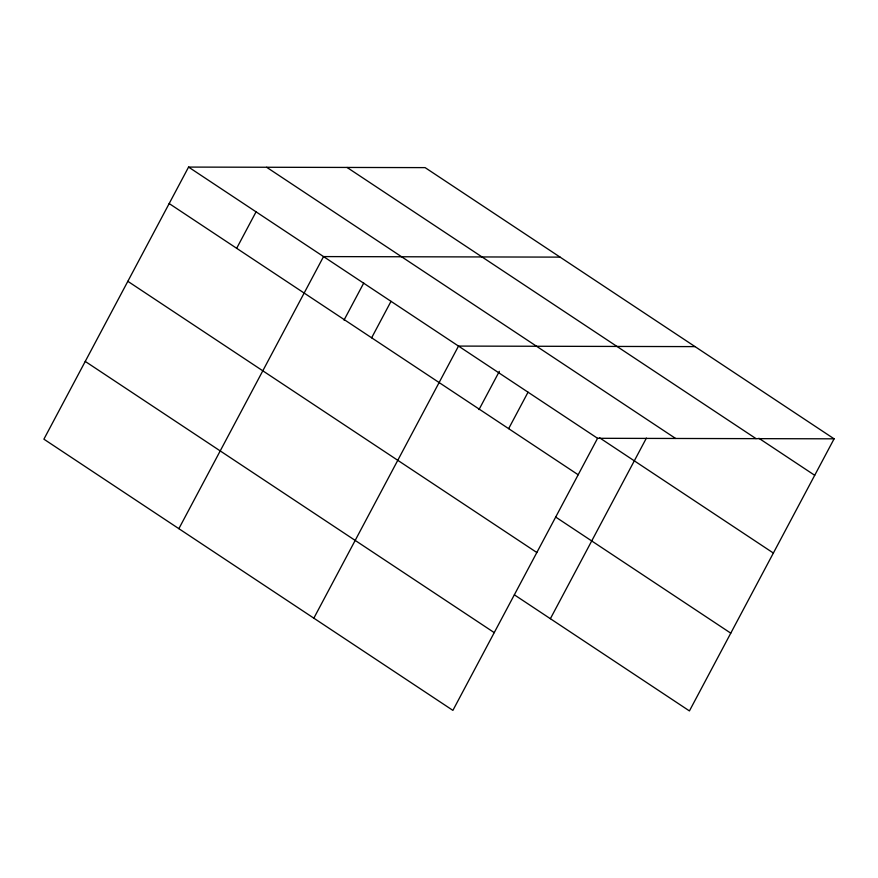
<?xml version="1.0" encoding="UTF-8"?>
<svg xmlns="http://www.w3.org/2000/svg" width="878" height="878" viewBox="0 0 878 878"><rect width="100%" height="100%" fill="white"/><g stroke="black" fill="none" stroke-linecap="round" stroke-linejoin="round"><path stroke-width="1.32" d="M834.1 438.824L425.106 167.621L188.572 167.083L43.9 439.176L452.894 710.379L597.567 438.298L834.1 438.824L689.428 710.917L514.376 594.834M236.665 248.298L256.058 211.839M178.871 528.666L323.543 256.585L560.076 257.122M344.033 320.097L363.744 283.034M371.635 337.8L391.017 301.33M313.841 618.167L458.503 346.086L695.047 346.612M479.004 409.598L499.341 371.339M508.647 428.651L528.04 392.192M550.374 618.705L646.395 438.111M758.866 438.254L814.707 475.294M347.051 167.446L756.046 438.649M266.627 167.259L675.621 438.473M599.444 437.716L773.364 553.041M188.572 167.083L597.567 438.298M169.18 203.553L578.174 474.757M555.719 517.076L730.77 633.159M127.837 281.311L536.831 552.514M85.243 361.418L494.237 632.621"/></g></svg>
